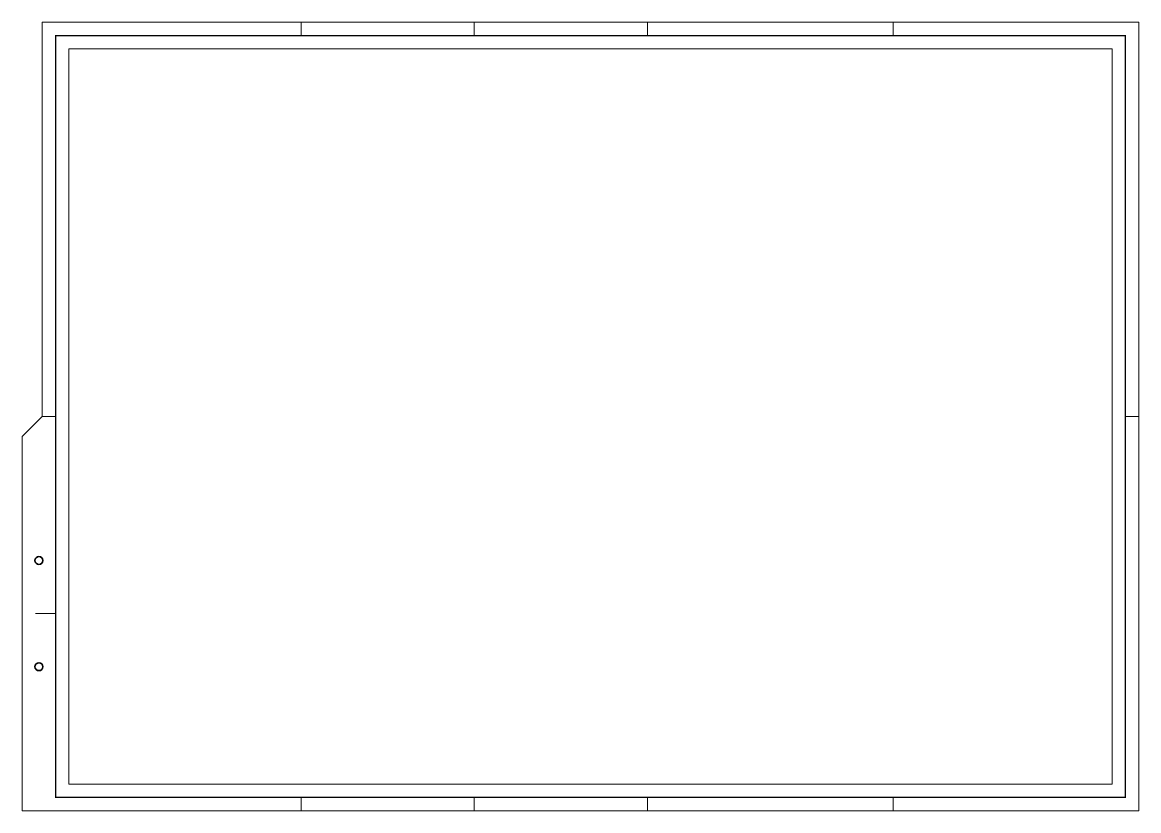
# Paper-space layout 'F-A1' of a CAD drawing. Extents: x 0 to 0.841, y 0 to 0.594.
import ezdxf

# ---------------------------------------------------------------- set-up
doc = ezdxf.new("R2010")
doc.units = 0
doc.header["$LTSCALE"] = 0.01
doc.layers.add('Formatos', color=7, linetype='Continuous', lineweight=20)
doc.layers.add('Viewports', color=1, linetype='Continuous', lineweight=15, true_color=0xff0000, plot=False)

# ---------------------------------------------------------------- blocks, each defined once
blk = doc.blocks.new('Formato_A1')
blk.add_line((0.025, 0.1485), (0.01, 0.1485))
blk.add_lwpolyline([(0, 0), (0.841, 0), (0.841, 0.594), (0.015, 0.594), (0.015, 0.297), (0, 0.282)], close=True)
for points in [[(0.21, 0.594), (0.21, 0.584)], [(0.3405, 0.594), (0.3405, 0.584)], [(0.471, 0.594), (0.471, 0.584)], [(0.656, 0.594), (0.656, 0.584)], [(0.025, 0.297), (0.015, 0.297)], [(0.831, 0.297), (0.841, 0.297)], [(0.21, 0.01), (0.21, 0)], [(0.3405, 0.01), (0.3405, 0)], [(0.471, 0.01), (0.471, 0)], [(0.656, 0.01), (0.656, 0)]]:
    blk.add_lwpolyline(points)
at = {"const_width": 0.001}
blk.add_lwpolyline([(0.025, 0.584), (0.025, 0.01), (0.831, 0.01), (0.831, 0.584)], close=True, dxfattribs=at)
at = {"color": 7, "linetype": 'Continuous', "lineweight": 35}
for centre in [(0.0125, 0.1885), (0.0125, 0.1085)]:
    blk.add_circle(centre, 0.003, dxfattribs=at)

psp = doc.layouts.new('F-A1')

# ---------------------------------------------------------------- block references
at = {"layer": 'Formatos'}
psp.add_blockref('Formato_A1', (0, 0), dxfattribs=at)

# ---------------------------------------------------------------- viewports
at = {"layer": 'Viewports'}
psp.add_viewport(center=(0.428, 0.297), size=(0.786, 0.554), view_center_point=(50, 40), view_height=69.25, dxfattribs=at)

doc.saveas('drawing.dxf')
